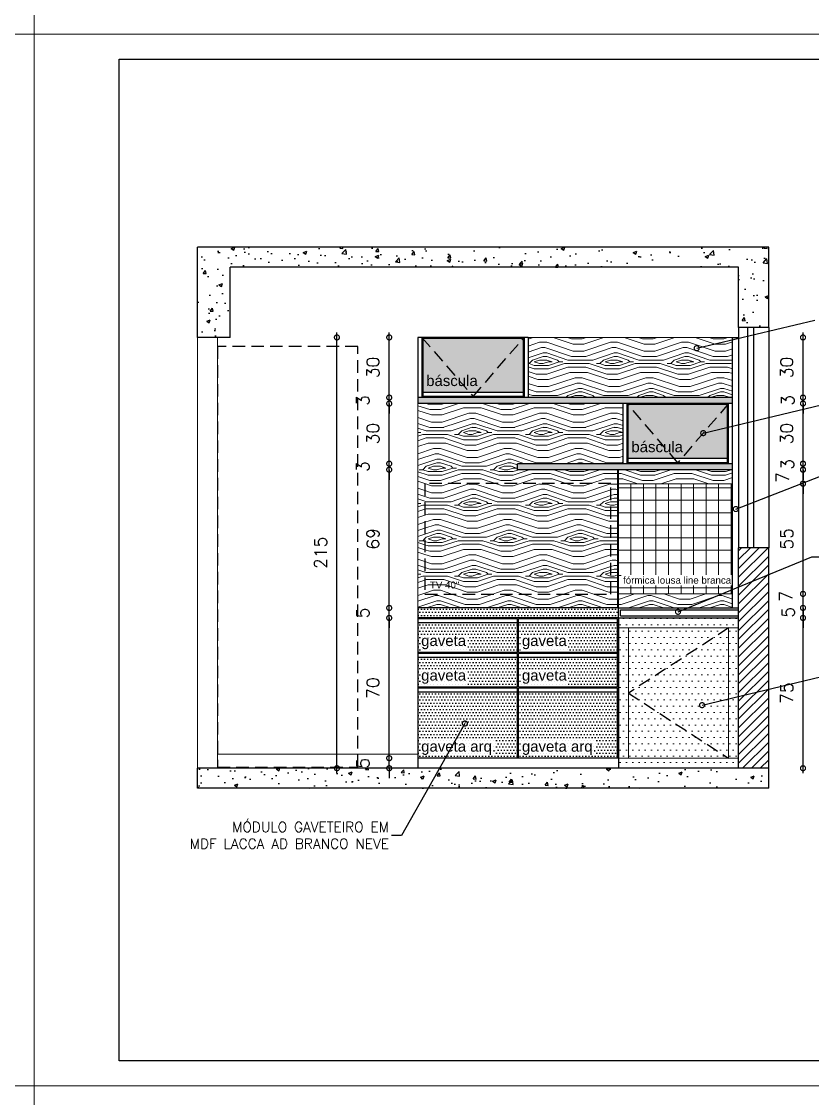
# Model space of a CAD drawing. Extents: x 126968 to 132038, y -1805 to 3860.
# Drawn here: x 130546 to 130941, y 289 to 826 of the extents above; entities that cross this region are included whole.
import ezdxf

# ---------------------------------------------------------------- set-up
doc = ezdxf.new("R2010")
doc.units = 0
doc.header["$MEASUREMENT"] = 0
doc.header["$PDMODE"] = 3
doc.linetypes.add('HIDDEN', pattern=[0.375, 0.25, -0.125])
doc.layers.get('0').update_dxf_attribs({"linetype": 'CONTINUOUS'})
doc.layers.get('Defpoints').update_dxf_attribs({"linetype": 'CONTINUOUS'})
for name, color, linetype, lineweight in [('COTA', 8, 'CONTINUOUS', 5), ('PENA 02', 2, 'CONTINUOUS', 9), ('PENA 03', 3, 'CONTINUOUS', 15), ('PENA 05', 5, 'CONTINUOUS', 25)]:
    doc.layers.add(name, color=color, linetype=linetype, lineweight=lineweight)
for name, color, linetype in [('PENA02', 2, 'CONTINUOUS'), ('PENA03', 3, 'CONTINUOUS'), ('PENA04', 4, 'CONTINUOUS'), ('PENA06', 6, 'CONTINUOUS')]:
    doc.layers.add(name, color=color, linetype=linetype)
doc.layers.add('PROJEÇÃO', color=1, linetype='HIDDEN', transparency=0.51)
doc.styles.add('Arial', font='arial.ttf', dxfattribs={"height": 0.3125})
doc.styles.get("Standard").update_dxf_attribs({"font": 'romans.shx'})
doc.dimstyles.new('cota 25-5', dxfattribs={"dimscale": 25, "dimtxt": 0.2, "dimasz": 0.2, "dimexe": 0.1, "dimexo": 0.1, "dimgap": 0.05, "dimtad": 1, "dimdec": 1, "dimlfac": 0.2, "dimrnd": 0.2, "dimzin": 12, "dimdsep": 46, "dimtxsty": 'Standard', "dimblk": 'DOTSMALL', "dimcen": 0.5, "dimdle": 0.1, "dimclrd": 1, "dimclre": 1, "dimclrt": 2, "dimadec": 0, "dimazin": 0, "dimtfac": 1, "dimtdec": 1, "dimtix": 1, "dimtmove": 2, "dimatfit": 3, "dimldrblk": 'DOTSMALL', "dimfxl": 1, "dimtvp": 0.5, "dimtolj": 1, "dimtzin": 0, "dimarcsym": 0})
doc.dimstyles.new('COTAS_1_25', dxfattribs={"dimscale": 25, "dimtxt": 0.25, "dimasz": 0.2, "dimexe": 0.1, "dimexo": 0.2, "dimgap": 0.2, "dimtad": 1, "dimdsep": 46, "dimtxsty": 'Standard', "dimblk1": 'DOTSMALL', "dimblk2": 'DOTSMALL', "dimsah": 1, "dimcen": 0.1, "dimdle": 0.1, "dimse1": 1, "dimse2": 1, "dimclrt": 2, "dimadec": 0, "dimazin": 0, "dimtfac": 1, "dimtmove": 2, "dimatfit": 3, "dimldrblk": 'DOTSMALL', "dimfxl": 1, "dimtolj": 1, "dimtzin": 0, "dimarcsym": 0})
pattern_1 = [(0, (89948.3493, -5675.0578), (0.78125, 1.5625), [0, -1.5625])]
pattern_2 = [(135, (89943.93, -5672.406), (-35.355339, 4e-15), [1.25, -23.75]), (225, (89930.672, -5671.522), (-4e-15, -35.355339), [2.5, -22.5]), (180, (89935.975, -5673.29), (-17.6776695, -17.6776695), [1.7675, -5.3025, 1.7675, -3.535, 12.375, -10.607839]), (180, (89945.698, -5672.406), (-17.6776695, -17.6776695), [1.76775, -3.5355, 1.76775, -28.284339]), (180, (89937.743, -5667.987), (-17.6776695, -17.6776695), [1.76775, -33.587589]), (180, (89936.859, -5665.335), (-17.6776695, -17.6776695), [1.76775, -33.587589]), (180, (89937.743, -5669.755), (-17.6776695, -17.6776695), [1.76775, -33.587589]), (180, (89937.743, -5671.522), (-17.6776695, -17.6776695), [3.5355, -31.819839]), (180, (89920.065, -5680.361), (-17.6776695, -17.6776695), [3.5355, -31.819839]), (180, (89938.627, -5674.174), (-17.6776695, -17.6776695), [7.071, -28.284339]), (180, (89938.627, -5675.942), (-17.6776695, -17.6776695), [7.071, -28.284339]), (180, (89921.833, -5669.755), (-17.6776695, -17.6776695), [7.071, -28.284339]), (180, (89937.743, -5678.593), (-17.6776695, -17.6776695), [5.3033, -30.052039]), (180, (89938.627, -5684.78), (-17.6776695, -17.6776695), [5.3033, -30.052039]), (180, (89938.627, -5681.245), (-17.6776695, -17.6776695), [5.3033, -30.052039]), (180, (89921.833, -5675.058), (-17.6776695, -17.6776695), [8.838835, -26.516504]), (180, (89922.717, -5677.71), (-17.6776695, -17.6776695), [8.838835, -26.516504]), (180, (89925.368, -5671.522), (-17.6776695, -17.6776695), [12.374369, -22.98097]), (161.56505, (89940.394, -5672.406), (-17.6776695, 17.6776695), [2.795085, -53.106615]), (161.56505, (89931.556, -5674.174), (-17.6776695, 17.6776695), [2.795085, -53.106615]), (161.56505, (89934.207, -5673.29), (-17.6776695, 17.6776695), [2.795085, -53.106615]), (161.56505, (89943.046, -5671.522), (-17.6776695, 17.6776695), [5.59017, -50.31153]), (161.56505, (89931.556, -5675.942), (-17.6776695, 17.6776695), [8.385255, -47.516445]), (161.56505, (89932.439, -5678.593), (-17.6776695, 17.6776695), [11.18034, -44.72136]), (161.56505, (89933.323, -5681.245), (-17.6776695, 17.6776695), [11.18034, -44.72136]), (161.56505, (89930.672, -5689.2), (-17.6776695, 17.6776695), [11.18034, -44.72136]), (161.56505, (89932.439, -5687.432), (-17.6776695, 17.6776695), [13.975425, -41.926274]), (161.56505, (89933.323, -5684.78), (-17.6776695, 17.6776695), [13.975425, -41.926274]), (198.43495, (89934.207, -5671.522), (-17.6776695, -17.6776695), [2.795085, -53.106615]), (198.43495, (89938.627, -5672.406), (-17.6776695, -17.6776695), [2.795085, -53.106615]), (198.43495, (89943.93, -5672.406), (-17.6776695, -17.6776695), [5.59017, -50.31153]), (198.43495, (89935.975, -5669.755), (-17.6776695, -17.6776695), [5.59017, -50.31153]), (198.43495, (89946.582, -5673.29), (-17.6776695, -17.6776695), [8.385255, -47.516445]), (198.43495, (89948.349, -5675.058), (-17.6776695, -17.6776695), [11.18034, -44.72136]), (198.43495, (89931.556, -5660.032), (-17.6776695, -17.6776695), [11.18034, -44.72136]), (198.43495, (89935.975, -5667.987), (-17.6776695, -17.6776695), [11.18034, -44.72136]), (198.43495, (89934.207, -5662.683), (-17.6776695, -17.6776695), [13.975425, -41.926274]), (198.43495, (89935.091, -5665.335), (-17.6776695, -17.6776695), [13.975425, -41.926274])]

# ---------------------------------------------------------------- blocks, each defined once
blk = doc.blocks.new('_DOTSMALL')
at = {"color": 0, "linetype": 'ByBlock', "const_width": 0.5}
blk.add_lwpolyline([(-0.0625, 0, 1), (0.0625, 0, 1)], format="xyb", close=True, dxfattribs=at)
blk = doc.blocks.new('*D96')
at = {"layer": 'COTA', "color": 0, "lineweight": -2, "transparency": 16777216}
for p, q in [((130729.94, 458.38), (130729.94, 463.38)), ((130729.94, 453.38), (130729.94, 458.38)), ((130729.94, 453.38), (130729.94, 448.38))]:
    blk.add_line(p, q, dxfattribs=at)
at = {"layer": 'Defpoints', "color": 0, "transparency": 16777216}
for p in [(130729.94, 458.38), (130744.27, 458.38), (130744.27, 453.38)]:
    blk.add_point(p, dxfattribs=at)
at = {"layer": 'COTA', "color": 0, "lineweight": -2, "transparency": 16777216, "xscale": 5, "yscale": 5, "zscale": 5}
for p, rotation in [((130729.94, 458.38), 270), ((130729.94, 453.38), 90)]:
    blk.add_blockref('_DOTSMALL', p, dxfattribs=dict(at, rotation=rotation))
at = {"layer": 'COTA', "color": 2, "transparency": 16777216, "insert": (130716.82, 455.88), "char_height": 6.25, "attachment_point": 5, "rotation": 90}
blk.add_mtext('\\A1;5', dxfattribs=at)
blk = doc.blocks.new('*D97')
at = {"layer": 'COTA', "color": 0, "lineweight": -2, "transparency": 16777216}
blk.add_line((130729.94, 455.88), (130729.94, 530.88), dxfattribs=at)
at = {"layer": 'Defpoints', "color": 0, "transparency": 16777216}
for p in [(130729.94, 528.38), (130744.27, 528.38), (130744.27, 458.38)]:
    blk.add_point(p, dxfattribs=at)
at = {"layer": 'COTA', "color": 0, "lineweight": -2, "transparency": 16777216, "xscale": 5, "yscale": 5, "zscale": 5}
for p, rotation in [((130729.94, 528.38), 90), ((130729.94, 458.38), 270)]:
    blk.add_blockref('_DOTSMALL', p, dxfattribs=dict(at, rotation=rotation))
at = {"layer": 'COTA', "color": 2, "transparency": 16777216, "insert": (130721.82, 493.38), "char_height": 6.25, "attachment_point": 5, "rotation": 90}
blk.add_mtext('\\A1;70', dxfattribs=at)
blk = doc.blocks.new('*D98')
at = {"layer": 'COTA', "color": 0, "lineweight": -2, "transparency": 16777216}
for p, q in [((130729.94, 533.38), (130729.94, 538.38)), ((130729.94, 528.38), (130729.94, 533.38)), ((130729.94, 528.38), (130729.94, 523.38))]:
    blk.add_line(p, q, dxfattribs=at)
at = {"layer": 'Defpoints', "color": 0, "transparency": 16777216}
for p in [(130729.94, 533.38), (130744.27, 533.38), (130744.27, 528.38)]:
    blk.add_point(p, dxfattribs=at)
at = {"layer": 'COTA', "color": 0, "lineweight": -2, "transparency": 16777216, "xscale": 5, "yscale": 5, "zscale": 5}
for p, rotation in [((130729.94, 533.38), 270), ((130729.94, 528.38), 90)]:
    blk.add_blockref('_DOTSMALL', p, dxfattribs=dict(at, rotation=rotation))
at = {"layer": 'COTA', "color": 2, "transparency": 16777216, "insert": (130716.82, 530.88), "char_height": 6.25, "attachment_point": 5, "rotation": 90}
blk.add_mtext('\\A1;5', dxfattribs=at)
blk = doc.blocks.new('*D99')
at = {"layer": 'COTA', "color": 0, "lineweight": -2, "transparency": 16777216}
for p, q in [((130729.94, 638.38), (130729.94, 643.38)), ((130729.94, 635.38), (130729.94, 638.38)), ((130729.94, 635.38), (130729.94, 630.38))]:
    blk.add_line(p, q, dxfattribs=at)
at = {"layer": 'Defpoints', "color": 0, "transparency": 16777216}
for p in [(130729.94, 638.38), (130744.27, 638.38), (130744.27, 635.38)]:
    blk.add_point(p, dxfattribs=at)
at = {"layer": 'COTA', "color": 0, "lineweight": -2, "transparency": 16777216, "xscale": 5, "yscale": 5, "zscale": 5}
for p, rotation in [((130729.94, 638.38), 270), ((130729.94, 635.38), 90)]:
    blk.add_blockref('_DOTSMALL', p, dxfattribs=dict(at, rotation=rotation))
at = {"layer": 'COTA', "color": 2, "transparency": 16777216, "insert": (130716.82, 636.88), "char_height": 6.25, "attachment_point": 5, "rotation": 90}
blk.add_mtext('\\A1;3', dxfattribs=at)
blk = doc.blocks.new('*D100')
at = {"layer": 'COTA', "color": 0, "lineweight": -2, "transparency": 16777216}
blk.add_line((130729.94, 635.88), (130729.94, 670.88), dxfattribs=at)
at = {"layer": 'Defpoints', "color": 0, "transparency": 16777216}
for p in [(130729.94, 668.38), (130744.27, 668.38), (130744.27, 638.38)]:
    blk.add_point(p, dxfattribs=at)
at = {"layer": 'COTA', "color": 0, "lineweight": -2, "transparency": 16777216, "xscale": 5, "yscale": 5, "zscale": 5}
for p, rotation in [((130729.94, 668.38), 90), ((130729.94, 638.38), 270)]:
    blk.add_blockref('_DOTSMALL', p, dxfattribs=dict(at, rotation=rotation))
at = {"layer": 'COTA', "color": 2, "transparency": 16777216, "insert": (130721.82, 653.38), "char_height": 6.25, "attachment_point": 5, "rotation": 90}
blk.add_mtext('\\A1;30', dxfattribs=at)
blk = doc.blocks.new('*D101')
at = {"layer": 'COTA', "color": 0, "lineweight": -2, "transparency": 16777216}
blk.add_line((130703.84, 450.88), (130703.84, 670.88), dxfattribs=at)
at = {"layer": 'Defpoints', "color": 0, "transparency": 16777216}
for p in [(130703.84, 668.38), (130744.27, 668.38), (130744.27, 453.38)]:
    blk.add_point(p, dxfattribs=at)
at = {"layer": 'COTA', "color": 0, "lineweight": -2, "transparency": 16777216, "xscale": 5, "yscale": 5, "zscale": 5}
for p, rotation in [((130703.84, 668.38), 90), ((130703.84, 453.38), 270)]:
    blk.add_blockref('_DOTSMALL', p, dxfattribs=dict(at, rotation=rotation))
at = {"layer": 'COTA', "color": 2, "transparency": 16777216, "insert": (130695.71, 560.88), "char_height": 6.25, "attachment_point": 5, "rotation": 90}
blk.add_mtext('\\A1;215', dxfattribs=at)
blk = doc.blocks.new('*D102')
at = {"layer": 'COTA', "color": 0, "lineweight": -2, "transparency": 16777216}
blk.add_line((130936.4, 450.88), (130936.4, 530.88), dxfattribs=at)
at = {"layer": 'Defpoints', "color": 0, "transparency": 16777216}
for p in [(130904.27, 528.38), (130936.4, 528.38), (130904.27, 453.38)]:
    blk.add_point(p, dxfattribs=at)
at = {"layer": 'COTA', "color": 0, "lineweight": -2, "transparency": 16777216, "xscale": 5, "yscale": 5, "zscale": 5}
for p, rotation in [((130936.4, 528.38), 90), ((130936.4, 453.38), 270)]:
    blk.add_blockref('_DOTSMALL', p, dxfattribs=dict(at, rotation=rotation))
at = {"layer": 'COTA', "color": 2, "transparency": 16777216, "insert": (130928.27, 490.88), "char_height": 6.25, "attachment_point": 5, "rotation": 90}
blk.add_mtext('\\A1;75', dxfattribs=at)
blk = doc.blocks.new('*D103')
at = {"layer": 'COTA', "color": 0, "lineweight": -2, "transparency": 16777216}
for p, q in [((130936.4, 533.38), (130936.4, 538.38)), ((130936.4, 528.38), (130936.4, 533.38)), ((130936.4, 528.38), (130936.4, 523.38))]:
    blk.add_line(p, q, dxfattribs=at)
at = {"layer": 'Defpoints', "color": 0, "transparency": 16777216}
for p in [(130904.27, 533.38), (130936.4, 533.38), (130904.27, 528.38)]:
    blk.add_point(p, dxfattribs=at)
at = {"layer": 'COTA', "color": 0, "lineweight": -2, "transparency": 16777216, "xscale": 5, "yscale": 5, "zscale": 5}
for p, rotation in [((130936.4, 533.38), 270), ((130936.4, 528.38), 90)]:
    blk.add_blockref('_DOTSMALL', p, dxfattribs=dict(at, rotation=rotation))
at = {"layer": 'COTA', "color": 2, "transparency": 16777216, "insert": (130929.01, 531.21), "char_height": 6.25, "attachment_point": 5, "rotation": 90}
blk.add_mtext('\\A1;5', dxfattribs=at)
blk = doc.blocks.new('*D104')
at = {"layer": 'COTA', "color": 0, "lineweight": -2, "transparency": 16777216}
for p, q in [((130936.4, 605.38), (130936.4, 610.38)), ((130936.4, 602.38), (130936.4, 605.38)), ((130936.4, 602.38), (130936.4, 597.38))]:
    blk.add_line(p, q, dxfattribs=at)
at = {"layer": 'Defpoints', "color": 0, "transparency": 16777216}
for p in [(130901.27, 605.38), (130901.27, 602.38), (130936.4, 605.38)]:
    blk.add_point(p, dxfattribs=at)
at = {"layer": 'COTA', "color": 0, "lineweight": -2, "transparency": 16777216, "xscale": 5, "yscale": 5, "zscale": 5}
for p, rotation in [((130936.4, 605.38), 270), ((130936.4, 602.38), 90)]:
    blk.add_blockref('_DOTSMALL', p, dxfattribs=dict(at, rotation=rotation))
at = {"layer": 'COTA', "color": 2, "transparency": 16777216, "insert": (130928.62, 605.03), "char_height": 6.25, "attachment_point": 5, "rotation": 90}
blk.add_mtext('\\A1;3', dxfattribs=at)
blk = doc.blocks.new('*D105')
at = {"layer": 'COTA', "color": 0, "lineweight": -2, "transparency": 16777216}
blk.add_line((130936.4, 602.88), (130936.4, 637.88), dxfattribs=at)
at = {"layer": 'Defpoints', "color": 0, "transparency": 16777216}
for p in [(130901.27, 635.38), (130936.4, 635.38), (130901.27, 605.38)]:
    blk.add_point(p, dxfattribs=at)
at = {"layer": 'COTA', "color": 0, "lineweight": -2, "transparency": 16777216, "xscale": 5, "yscale": 5, "zscale": 5}
for p, rotation in [((130936.4, 635.38), 90), ((130936.4, 605.38), 270)]:
    blk.add_blockref('_DOTSMALL', p, dxfattribs=dict(at, rotation=rotation))
at = {"layer": 'COTA', "color": 2, "transparency": 16777216, "insert": (130928.27, 620.38), "char_height": 6.25, "attachment_point": 5, "rotation": 90}
blk.add_mtext('\\A1;30', dxfattribs=at)
blk = doc.blocks.new('*D106')
at = {"layer": 'COTA', "color": 0, "lineweight": -2, "transparency": 16777216}
for p, q in [((130936.4, 638.38), (130936.4, 643.38)), ((130936.4, 635.38), (130936.4, 638.38)), ((130936.4, 635.38), (130936.4, 630.38))]:
    blk.add_line(p, q, dxfattribs=at)
at = {"layer": 'Defpoints', "color": 0, "transparency": 16777216}
for p in [(130901.27, 638.38), (130901.27, 635.38), (130936.4, 638.38)]:
    blk.add_point(p, dxfattribs=at)
at = {"layer": 'COTA', "color": 0, "lineweight": -2, "transparency": 16777216, "xscale": 5, "yscale": 5, "zscale": 5}
for p, rotation in [((130936.4, 638.38), 270), ((130936.4, 635.38), 90)]:
    blk.add_blockref('_DOTSMALL', p, dxfattribs=dict(at, rotation=rotation))
at = {"layer": 'COTA', "color": 2, "transparency": 16777216, "insert": (130928.82, 636.97), "char_height": 6.25, "attachment_point": 5, "rotation": 90}
blk.add_mtext('\\A1;3', dxfattribs=at)
blk = doc.blocks.new('*D107')
at = {"layer": 'COTA', "color": 0, "lineweight": -2, "transparency": 16777216}
blk.add_line((130936.4, 635.88), (130936.4, 670.88), dxfattribs=at)
at = {"layer": 'Defpoints', "color": 0, "transparency": 16777216}
for p in [(130901.27, 668.38), (130936.4, 668.38), (130901.27, 638.38)]:
    blk.add_point(p, dxfattribs=at)
at = {"layer": 'COTA', "color": 0, "lineweight": -2, "transparency": 16777216, "xscale": 5, "yscale": 5, "zscale": 5}
for p, rotation in [((130936.4, 668.38), 90), ((130936.4, 638.38), 270)]:
    blk.add_blockref('_DOTSMALL', p, dxfattribs=dict(at, rotation=rotation))
at = {"layer": 'COTA', "color": 2, "transparency": 16777216, "insert": (130928.27, 653.38), "char_height": 6.25, "attachment_point": 5, "rotation": 90}
blk.add_mtext('\\A1;30', dxfattribs=at)
blk = doc.blocks.new('*D167')
at = {"layer": 'COTA', "color": 0, "lineweight": -2, "transparency": 16777216}
blk.add_line((130936.4, 537.88), (130936.4, 597.88), dxfattribs=at)
at = {"layer": 'Defpoints', "color": 0, "transparency": 16777216}
for p in [(130901.27, 595.38), (130936.4, 595.38), (130901.27, 540.38)]:
    blk.add_point(p, dxfattribs=at)
at = {"layer": 'COTA', "color": 0, "lineweight": -2, "transparency": 16777216, "xscale": 5, "yscale": 5, "zscale": 5}
for p, rotation in [((130936.4, 595.38), 90), ((130936.4, 540.38), 270)]:
    blk.add_blockref('_DOTSMALL', p, dxfattribs=dict(at, rotation=rotation))
at = {"layer": 'COTA', "color": 2, "transparency": 16777216, "insert": (130928.27, 567.88), "char_height": 6.25, "attachment_point": 5, "rotation": 90}
blk.add_mtext('\\A1;55', dxfattribs=at)
blk = doc.blocks.new('*D168')
at = {"layer": 'COTA', "color": 0, "lineweight": -2, "transparency": 16777216}
for p, q in [((130936.4, 602.38), (130936.4, 607.38)), ((130936.4, 595.38), (130936.4, 602.38)), ((130936.4, 595.38), (130936.4, 590.38))]:
    blk.add_line(p, q, dxfattribs=at)
at = {"layer": 'Defpoints', "color": 0, "transparency": 16777216}
for p in [(130901.27, 602.38), (130936.4, 602.38), (130901.27, 595.38)]:
    blk.add_point(p, dxfattribs=at)
at = {"layer": 'COTA', "color": 0, "lineweight": -2, "transparency": 16777216, "xscale": 5, "yscale": 5, "zscale": 5}
for p, rotation in [((130936.4, 602.38), 270), ((130936.4, 595.38), 90)]:
    blk.add_blockref('_DOTSMALL', p, dxfattribs=dict(at, rotation=rotation))
at = {"layer": 'COTA', "color": 2, "transparency": 16777216, "insert": (130926.19, 598.49), "char_height": 6.25, "attachment_point": 5, "rotation": 90}
blk.add_mtext('\\A1;7', dxfattribs=at)
blk = doc.blocks.new('*D169')
at = {"layer": 'COTA', "color": 0, "lineweight": -2, "transparency": 16777216}
for p, q in [((130936.4, 540.38), (130936.4, 545.38)), ((130936.4, 533.38), (130936.4, 540.38)), ((130936.4, 533.38), (130936.4, 528.38))]:
    blk.add_line(p, q, dxfattribs=at)
at = {"layer": 'Defpoints', "color": 0, "transparency": 16777216}
for p in [(130901.27, 540.38), (130936.4, 540.38), (130901.27, 533.38)]:
    blk.add_point(p, dxfattribs=at)
at = {"layer": 'COTA', "color": 0, "lineweight": -2, "transparency": 16777216, "xscale": 5, "yscale": 5, "zscale": 5}
for p, rotation in [((130936.4, 540.38), 270), ((130936.4, 533.38), 90)]:
    blk.add_blockref('_DOTSMALL', p, dxfattribs=dict(at, rotation=rotation))
at = {"layer": 'COTA', "color": 2, "transparency": 16777216, "insert": (130927.8, 539.18), "char_height": 6.25, "attachment_point": 5, "rotation": 90}
blk.add_mtext('\\A1;7', dxfattribs=at)
blk = doc.blocks.new('*D170')
at = {"layer": 'COTA', "color": 0, "lineweight": -2, "transparency": 16777216}
blk.add_line((130729.94, 530.88), (130729.94, 604.88), dxfattribs=at)
at = {"layer": 'Defpoints', "color": 0, "transparency": 16777216}
for p in [(130729.94, 602.38), (130794.02, 602.38), (130744.27, 533.38)]:
    blk.add_point(p, dxfattribs=at)
at = {"layer": 'COTA', "color": 0, "lineweight": -2, "transparency": 16777216, "xscale": 5, "yscale": 5, "zscale": 5}
for p, rotation in [((130729.94, 602.38), 90), ((130729.94, 533.38), 270)]:
    blk.add_blockref('_DOTSMALL', p, dxfattribs=dict(at, rotation=rotation))
at = {"layer": 'COTA', "color": 2, "transparency": 16777216, "insert": (130721.82, 567.88), "char_height": 6.25, "attachment_point": 5, "rotation": 90}
blk.add_mtext('\\A1;69', dxfattribs=at)
blk = doc.blocks.new('*D171')
at = {"layer": 'COTA', "color": 0, "lineweight": -2, "transparency": 16777216}
for p, q in [((130729.94, 605.38), (130729.94, 610.38)), ((130729.94, 602.38), (130729.94, 605.38)), ((130729.94, 602.38), (130729.94, 597.38))]:
    blk.add_line(p, q, dxfattribs=at)
at = {"layer": 'Defpoints', "color": 0, "transparency": 16777216}
for p in [(130729.94, 605.38), (130794.02, 605.38), (130794.02, 602.38)]:
    blk.add_point(p, dxfattribs=at)
at = {"layer": 'COTA', "color": 0, "lineweight": -2, "transparency": 16777216, "xscale": 5, "yscale": 5, "zscale": 5}
for p, rotation in [((130729.94, 605.38), 270), ((130729.94, 602.38), 90)]:
    blk.add_blockref('_DOTSMALL', p, dxfattribs=dict(at, rotation=rotation))
at = {"layer": 'COTA', "color": 2, "transparency": 16777216, "insert": (130716.82, 603.88), "char_height": 6.25, "attachment_point": 5, "rotation": 90}
blk.add_mtext('\\A1;3', dxfattribs=at)
blk = doc.blocks.new('*D172')
at = {"layer": 'COTA', "color": 0, "lineweight": -2, "transparency": 16777216}
blk.add_line((130729.94, 602.88), (130729.94, 637.88), dxfattribs=at)
at = {"layer": 'Defpoints', "color": 0, "transparency": 16777216}
for p in [(130729.94, 635.38), (130744.27, 635.38), (130794.02, 605.38)]:
    blk.add_point(p, dxfattribs=at)
at = {"layer": 'COTA', "color": 0, "lineweight": -2, "transparency": 16777216, "xscale": 5, "yscale": 5, "zscale": 5}
for p, rotation in [((130729.94, 635.38), 90), ((130729.94, 605.38), 270)]:
    blk.add_blockref('_DOTSMALL', p, dxfattribs=dict(at, rotation=rotation))
at = {"layer": 'COTA', "color": 2, "transparency": 16777216, "insert": (130721.82, 620.38), "char_height": 6.25, "attachment_point": 5, "rotation": 90}
blk.add_mtext('\\A1;30', dxfattribs=at)

msp = doc.modelspace()

# ---------------------------------------------------------------- hatches: boundary and pattern name
at = {"layer": 'PENA 02', "linetype": 'Continuous'}
h = msp.add_hatch(dxfattribs=at)
h.set_pattern_fill('LEGNO2', color=256, scale=25, angle=135, pattern_type=2)
h.set_pattern_definition(pattern_2)
h.paths.add_polyline_path([(130846.65, 635.377), (130744.275, 635.377), (130744.275, 533.377), (130844.275, 533.377), (130844.275, 602.377), (130794.025, 602.377), (130794.025, 605.377), (130846.65, 605.377)])
h.paths.add_polyline_path([(130840.595, 595.507), (130840.595, 540.277), (130747.775, 540.277), (130747.775, 595.507)], flags=16)
h.paths.add_polyline_path([(130901.275, 668.377), (130799.275, 668.377), (130799.275, 638.377), (130901.275, 638.377)])
h.paths.add_polyline_path([(130840.595, 595.507), (130747.775, 595.507), (130747.775, 540.277), (130840.595, 540.277)], flags=0)
h.paths.add_polyline_path([(130901.275, 602.377), (130844.275, 602.377), (130844.275, 595.377), (130901.275, 595.377)])
h.paths.add_polyline_path([(130901.275, 540.377), (130844.275, 540.377), (130844.275, 533.377), (130901.275, 533.377)])
h.paths.add_polyline_path([(130749.367, 542.16), (130765.716, 542.16), (130765.716, 547.42), (130749.367, 547.42)], flags=8)
h = msp.add_hatch(dxfattribs=at)
h.set_pattern_fill('LEGNO2', color=256, scale=25, angle=135, pattern_type=2)
h.set_pattern_definition(pattern_2)
h.paths.add_polyline_path([(130840.595, 595.507), (130747.775, 595.507), (130747.775, 540.277), (130840.595, 540.277)])
h.paths.add_polyline_path([(130749.367, 542.16), (130765.716, 542.16), (130765.716, 547.42), (130749.367, 547.42)], flags=24)
h = msp.add_hatch(dxfattribs=at)
h.set_pattern_fill('NET', color=256, scale=50)
h.set_pattern_definition([(0, (130844.275, 543.377), (0, 6.25), []), (90, (130844.275, 543.377), (-6.25, 4e-16), [])])
h.paths.add_polyline_path([(130901.275, 595.377), (130844.275, 595.377), (130844.275, 540.377), (130901.275, 540.377)])
h.paths.add_polyline_path([(130845.724, 544.546), (130901.38, 544.546), (130901.38, 549.877), (130845.724, 549.877)])
h = msp.add_hatch(dxfattribs=at)
h.set_pattern_fill('DOTS', color=256, scale=50)
h.set_pattern_definition([(0, (89948.3493, -5675.0578), (1.5625, 3.125), [0, -3.125])])
h.paths.add_polyline_path([(130899.275, 523.377), (130849.275, 490.877), (130899.275, 458.377)])
h.paths.add_polyline_path([(130904.275, 528.377), (130844.275, 528.377), (130844.275, 523.377), (130904.275, 523.377)])
h.paths.add_polyline_path([(130899.275, 523.377), (130849.275, 523.377), (130849.275, 490.877)])
h.paths.add_polyline_path([(130849.275, 523.377), (130844.275, 523.377), (130844.275, 458.377), (130849.275, 458.377)])
h.paths.add_polyline_path([(130849.275, 490.877), (130849.275, 458.377), (130899.275, 458.377)])
h.paths.add_polyline_path([(130904.275, 523.377), (130899.275, 523.377), (130899.275, 458.377), (130904.275, 458.377)])
h.paths.add_polyline_path([(130904.275, 458.377), (130844.275, 458.377), (130844.275, 453.377), (130904.275, 453.377)])
at = {"layer": 'PENA03', "linetype": 'Continuous'}
h = msp.add_hatch(dxfattribs=at)
h.set_pattern_fill('DOTS', color=256, scale=25)
h.set_pattern_definition(pattern_1)
h.paths.add_polyline_path([(130746.775, 667.799), (130746.775, 640.877), (130770.046, 640.877)], flags=17)
h.paths.add_polyline_path([(130796.775, 667.799), (130796.775, 667.877), (130746.775, 667.877), (130746.775, 667.799), (130770.046, 640.877), (130773.504, 640.877)])
h.paths.add_polyline_path([(130796.775, 667.799), (130773.504, 640.877), (130796.775, 640.877)], flags=17)
h.paths.add_polyline_path([(130849.15, 634.794), (130849.15, 607.877), (130872.246, 607.877)], flags=17)
h.paths.add_polyline_path([(130898.775, 634.794), (130898.775, 634.877), (130849.15, 634.877), (130849.15, 634.794), (130872.246, 607.877), (130875.678, 607.877)])
h.paths.add_polyline_path([(130898.775, 634.794), (130875.678, 607.877), (130898.775, 607.877)], flags=17)
h.paths.add_polyline_path([(130901.275, 605.377), (130794.025, 605.377), (130794.025, 602.377), (130901.275, 602.377)])
h.paths.add_polyline_path([(130901.275, 638.377), (130744.275, 638.377), (130744.275, 635.377), (130901.275, 635.377)])
h = msp.add_hatch(dxfattribs=at)
h.set_pattern_fill('DOTS', color=256, scale=25)
h.set_pattern_definition(pattern_1)
h.paths.add_polyline_path([(130844.275, 533.377), (130744.275, 533.377), (130744.275, 528.377), (130844.275, 528.377)])
h.paths.add_polyline_path([(130794.025, 525.877), (130744.275, 525.877), (130744.275, 511.127), (130794.025, 511.127)])
h.paths.add_polyline_path([(130843.775, 525.877), (130794.525, 525.877), (130794.525, 511.127), (130843.775, 511.127)])
h.paths.add_polyline_path([(130843.775, 508.627), (130794.525, 508.627), (130794.525, 493.877), (130843.775, 493.877)])
h.paths.add_polyline_path([(130794.025, 508.627), (130744.275, 508.627), (130744.275, 493.877), (130794.025, 493.877)])
h.paths.add_polyline_path([(130794.025, 491.377), (130744.275, 491.377), (130744.275, 458.377), (130794.025, 458.377)])
h.paths.add_polyline_path([(130843.775, 491.377), (130794.525, 491.377), (130794.525, 458.377), (130843.775, 458.377)])
h.paths.add_polyline_path([(130744.189, 511.14), (130769.96, 511.14), (130769.96, 521.31), (130744.189, 521.31)], flags=9)
h.paths.add_polyline_path([(130794.439, 511.14), (130820.21, 511.14), (130820.21, 521.31), (130794.439, 521.31)], flags=9)
h.paths.add_polyline_path([(130794.439, 493.89), (130820.21, 493.89), (130820.21, 504.06), (130794.439, 504.06)], flags=9)
h.paths.add_polyline_path([(130744.189, 493.89), (130769.96, 493.89), (130769.96, 504.06), (130744.189, 504.06)], flags=9)
h.paths.add_polyline_path([(130744.189, 458.39), (130784.833, 458.39), (130784.833, 468.56), (130744.189, 468.56)], flags=9)
h.paths.add_polyline_path([(130794.439, 458.39), (130835.083, 458.39), (130835.083, 468.56), (130794.439, 468.56)], flags=9)
at = {"layer": 'PENA06'}
h = msp.add_hatch(dxfattribs=at)
h.set_pattern_fill('AR-CONC', color=256, scale=2.5)
h.set_pattern_definition([(50, (89948.35, -5675.058), (17.9315046, -1.5688034), [1.875, -20.625]), (355, (89948.35, -5675.058), (-3.468783, 18.804803), [1.5, -16.5]), (100.451444, (89949.844, -5675.189), (14.462721, 17.236), [1.593505, -17.528553]), (46.1842, (89948.35, -5670.058), (26.681033, -4.137982), [2.8125, -30.9375]), (96.635635, (89950.573, -5670.403), (23.366549, 24.352965), [2.390259, -26.292844]), (351.184164, (89948.35, -5670.058), (23.366549, 24.352965), [2.25, -24.75]), (21, (89950.85, -5671.308), (14.9226763, -10.0654723), [1.875, -20.625]), (326, (89950.85, -5671.308), (6.082883, 18.128751), [1.5, -16.5]), (71.451445, (89952.093, -5672.147), (21.0055594, 8.063279), [1.593505, -17.528553]), (37.5, (89948.3493, -5675.058), (0.3039964, 8.3223463), [0, -16.3, 0, -16.75, 0, -16.5625]), (7.5, (89948.349, -5675.058), (6.5767384, 9.8602928), [0, -9.55, 0, -15.925, 0, -6.3125]), (327.5, (89942.774, -5675.058), (13.3455609, -0.5638718), [0, -6.25, 0, -19.5, 0, -25.875]), (317.5, (89940.274, -5675.058), (14.5796542, 2.5026246), [0, -8.125, 0, -12.95, 0, -18.375])])
h.paths.add_polyline_path([(130919.275, 713.377), (130634.275, 713.377), (130634.275, 668.377), (130650.575, 668.377), (130650.575, 703.377), (130904.275, 703.377), (130904.275, 673.377), (130919.275, 673.377)])
h.paths.add_polyline_path([(130919.275, 453.377), (130634.275, 453.377), (130634.275, 443.377), (130919.275, 443.377)])
h = msp.add_hatch(dxfattribs=at)
h.set_pattern_fill('ANSI31', color=256, scale=25)
h.set_pattern_definition([(45, (89948.3493, -5675.0578), (-2.2097087, 2.2097087), [])])
h.paths.add_polyline_path([(130919.275, 563.377), (130904.275, 563.377), (130904.275, 453.377), (130919.275, 453.377)])

# ---------------------------------------------------------------- linework, layer by layer
at = {"layer": 'PENA 02', "linetype": 'Continuous'}
for p, q in [((130634.275, 668.377), (130634.275, 453.377)), ((130644.275, 453.877), (130644.275, 668.377)), ((130799.275, 668.377), (130901.275, 668.377)), ((130744.275, 533.377), (130744.275, 635.377)), ((130843.775, 602.377), (130843.775, 533.377)), ((130844.275, 602.377), (130844.275, 533.377)), ((130901.275, 595.377), (130844.275, 595.377)), ((130901.275, 540.377), (130844.275, 540.377)), ((130904.275, 523.377), (130844.275, 523.377)), ((130849.275, 523.377), (130849.275, 458.377)), ((130899.275, 458.377), (130899.275, 523.377)), ((130744.275, 460.377), (130644.275, 460.377)), ((130904.275, 458.377), (130844.275, 458.377))]:
    msp.add_line(p, q, dxfattribs=at)
at = {"layer": 'PENA 03'}
for points in [[(130552.743, 819.797), (131295.243, 819.797), (131295.243, 1344.797), (130552.743, 1344.797)], [(129810.243, 294.797), (130552.743, 294.797), (130552.743, 819.797), (129810.243, 819.797)], [(130552.743, 294.797), (131295.243, 294.797), (131295.243, 819.797), (130552.743, 819.797)], [(129810.243, -230.203), (130552.743, -230.203), (130552.743, 294.797), (129810.243, 294.797)]]:
    msp.add_lwpolyline(points, close=True, dxfattribs=at)
at = {"layer": 'PENA 05'}
for p, q in [((130595.243, 807.297), (131255.037, 807.297)), ((130908.775, 673.377), (130908.775, 563.377)), ((130911.775, 673.377), (130911.775, 563.377))]:
    msp.add_line(p, q, dxfattribs=at)
msp.add_lwpolyline([(130595.243, 807.297), (131282.743, 807.297), (131282.743, 307.297), (130595.243, 307.297)], close=True, dxfattribs=at)
at = {"layer": 'PENA03', "linetype": 'Continuous'}
for p, q in [((130744.275, 668.377), (130744.275, 635.377)), ((130799.275, 668.377), (130744.275, 668.377)), ((130746.275, 668.377), (130746.275, 638.377)), ((130746.775, 667.877), (130746.775, 638.877)), ((130796.775, 667.877), (130746.775, 667.877)), ((130796.775, 667.877), (130796.775, 638.877)), ((130797.275, 668.377), (130797.275, 638.377)), ((130799.275, 668.377), (130799.275, 638.377)), ((130796.775, 640.877), (130746.775, 640.877)), ((130901.275, 638.377), (130744.275, 638.377)), ((130901.275, 635.377), (130744.275, 635.377)), ((130796.775, 638.877), (130746.775, 638.877)), ((130846.65, 605.377), (130846.65, 635.377)), ((130848.65, 605.377), (130848.65, 635.377)), ((130898.775, 634.877), (130849.15, 634.877)), ((130849.15, 605.877), (130849.15, 634.877)), ((130898.775, 605.877), (130898.775, 634.877)), ((130899.275, 605.377), (130899.275, 635.377)), ((130898.775, 607.877), (130849.15, 607.877)), ((130901.275, 605.377), (130794.025, 605.377)), ((130794.025, 602.377), (130794.025, 605.377)), ((130901.275, 602.377), (130794.025, 602.377)), ((130898.775, 605.877), (130849.15, 605.877)), ((130744.275, 533.377), (130744.275, 453.377)), ((130844.275, 533.377), (130744.275, 533.377)), ((130844.275, 528.377), (130744.275, 528.377)), ((130794.025, 527.877), (130744.275, 527.877)), ((130794.025, 511.127), (130794.025, 527.877)), ((130843.775, 527.877), (130794.525, 527.877)), ((130794.525, 511.127), (130794.525, 527.877)), ((130843.775, 493.877), (130843.775, 527.877)), ((130844.275, 528.377), (130844.275, 453.377)), ((130794.025, 525.877), (130744.275, 525.877)), ((130843.775, 525.877), (130794.525, 525.877)), ((130794.025, 511.127), (130744.275, 511.127)), ((130794.025, 510.627), (130744.275, 510.627)), ((130794.025, 493.877), (130794.025, 510.627)), ((130843.775, 511.127), (130794.525, 511.127)), ((130794.525, 493.877), (130794.525, 510.627)), ((130843.775, 510.627), (130794.525, 510.627)), ((130794.025, 508.627), (130744.275, 508.627)), ((130843.775, 508.627), (130794.525, 508.627)), ((130794.025, 493.877), (130744.275, 493.877)), ((130794.025, 493.377), (130744.275, 493.377)), ((130794.025, 491.377), (130744.275, 491.377)), ((130794.025, 458.377), (130794.025, 493.377)), ((130843.775, 493.877), (130794.525, 493.877)), ((130794.525, 458.377), (130794.525, 493.377)), ((130843.775, 493.377), (130794.525, 493.377)), ((130843.775, 491.377), (130794.525, 491.377)), ((130843.775, 458.377), (130843.775, 493.377)), ((130844.275, 458.377), (130744.275, 458.377))]:
    msp.add_line(p, q, dxfattribs=at)
at = {"layer": 'PENA04'}
for p, q in [((130904.275, 673.377), (130904.275, 563.377)), ((130919.275, 673.377), (130919.275, 563.377)), ((130901.275, 533.377), (130901.275, 668.377)), ((130901.275, 668.377), (130904.275, 668.377)), ((130844.275, 528.377), (130844.275, 533.377)), ((130844.275, 533.377), (130904.275, 533.377)), ((130845.275, 529.377), (130845.275, 532.377)), ((130845.275, 532.377), (130904.275, 532.377)), ((130844.275, 528.377), (130904.275, 528.377)), ((130845.275, 529.377), (130904.275, 529.377))]:
    msp.add_line(p, q, dxfattribs=at)
at = {"layer": 'PENA06', "linetype": 'Continuous'}
for p, q in [((130919.275, 713.377), (130634.275, 713.377)), ((130904.275, 703.377), (130650.575, 703.377)), ((130919.275, 673.377), (130904.275, 673.377)), ((130650.575, 668.377), (130634.275, 668.377)), ((130919.275, 563.377), (130904.275, 563.377)), ((130919.275, 453.377), (130634.275, 453.377)), ((130919.275, 443.377), (130634.275, 443.377))]:
    msp.add_line(p, q, dxfattribs=at)
at = {"layer": 'PENA06'}
for p, q in [((130634.275, 668.377), (130634.275, 713.377)), ((130919.275, 673.377), (130919.275, 713.377)), ((130650.575, 668.377), (130650.575, 703.377)), ((130904.275, 673.377), (130904.275, 703.377)), ((130904.275, 453.377), (130904.275, 563.377)), ((130919.275, 443.377), (130919.275, 563.377)), ((130634.275, 443.377), (130634.275, 453.377))]:
    msp.add_line(p, q, dxfattribs=at)
at = {"layer": 'PROJEÇÃO', "ltscale": 25}
for p, q in [((130746.275, 668.377), (130771.775, 638.877)), ((130771.775, 638.877), (130797.275, 668.377)), ((130873.962, 605.877), (130848.65, 635.377)), ((130899.275, 635.377), (130873.962, 605.877)), ((130899.275, 523.377), (130849.275, 490.877)), ((130849.275, 490.877), (130899.275, 458.377))]:
    msp.add_line(p, q, dxfattribs=at)
for points in [[(130644.275, 453.877), (130714.275, 453.877), (130714.275, 663.877), (130644.275, 663.877)], [(130747.775, 540.277), (130840.595, 540.277), (130840.595, 595.507), (130747.775, 595.507)]]:
    msp.add_lwpolyline(points, close=True, dxfattribs=at)

# ---------------------------------------------------------------- texts
at = {"color": 2, "ltscale": 2, "insert": (130729.801, 419.864), "char_height": 5, "attachment_point": 6}
msp.add_mtext('MÓDULO GAVETEIRO EM\\PMDF LACCA AD BRANCO NEVE', dxfattribs=at)
at = {"layer": 'PENA02', "color": 2, "style": 'Arial'}
for s, height, p in [('báscula', 5.3438, (130748.384, 644.116)), ('báscula', 5.3438, (130850.759, 611.116)), ('gaveta', 5.3438, (130745.884, 514.366)), ('gaveta', 5.3438, (130796.134, 514.366)), ('gaveta', 5.3438, (130745.884, 497.116)), ('gaveta', 5.3438, (130796.134, 497.116)), ('gaveta arq.', 5.34375, (130745.884, 461.616)), ('gaveta arq.', 5.34375, (130796.134, 461.616))]:
    msp.add_text(s, height=height, dxfattribs=at).set_placement(p)
for s, height, p in [('fórmica lousa line branca', 3.47344, (130846.613, 545.482)), ('TV 40"', 3.4734, (130750.244, 543.084))]:
    msp.add_text(s, height=height, rotation=360, dxfattribs=at).set_placement(p)

# ---------------------------------------------------------------- dimensions: what is measured, and where the dimension line sits
at = {"layer": 'COTA'}
for base, p1, p2, picture, middle in [((130703.838, 668.377), (130744.275, 453.377), (130744.275, 668.377), '*D101', (130695.713, 560.877)), ((130729.941, 668.377), (130744.275, 638.377), (130744.275, 668.377), '*D100', (130721.816, 653.377)), ((130936.399, 668.377), (130901.275, 638.377), (130901.275, 668.377), '*D107', (130928.274, 653.377)), ((130729.941, 638.377), (130744.275, 635.377), (130744.275, 638.377), '*D99', (130716.816, 636.877)), ((130729.941, 635.377), (130794.025, 605.377), (130744.275, 635.377), '*D172', (130721.816, 620.377)), ((130936.399, 635.377), (130901.275, 605.377), (130901.275, 635.377), '*D105', (130928.274, 620.377)), ((130729.941, 605.377), (130794.025, 602.377), (130794.025, 605.377), '*D171', (130716.816, 603.877)), ((130729.941, 602.377), (130744.275, 533.377), (130794.025, 602.377), '*D170', (130721.816, 567.877)), ((130936.399, 595.377), (130901.275, 540.377), (130901.275, 595.377), '*D167', (130928.274, 567.877)), ((130729.941, 533.377), (130744.275, 528.377), (130744.275, 533.377), '*D98', (130716.816, 530.877)), ((130729.941, 528.377), (130744.275, 458.377), (130744.275, 528.377), '*D97', (130721.816, 493.377)), ((130936.399, 528.377), (130904.275, 453.377), (130904.275, 528.377), '*D102', (130928.274, 490.877)), ((130729.941, 458.377), (130744.275, 453.377), (130744.275, 458.377), '*D96', (130716.816, 455.877))]:
    dim = msp.add_linear_dim(base=base, p1=p1, p2=p2, angle=90, dimstyle='COTAS_1_25', dxfattribs=at)
    dim.commit()
    dim.dimension.update_dxf_attribs({"geometry": picture, "text_midpoint": middle})
for base, p1, p2, picture, middle in [((130936.399, 638.377), (130901.275, 635.377), (130901.275, 638.377), '*D106', (130928.818, 636.971)), ((130936.399, 605.377), (130901.275, 602.377), (130901.275, 605.377), '*D104', (130928.623, 605.03)), ((130936.399, 602.377), (130901.275, 595.377), (130901.275, 602.377), '*D168', (130926.19, 598.486)), ((130936.399, 540.377), (130901.275, 533.377), (130901.275, 540.377), '*D169', (130927.8, 539.183)), ((130936.399, 533.377), (130904.275, 528.377), (130904.275, 533.377), '*D103', (130929.009, 531.212))]:
    dim = msp.add_linear_dim(base=base, p1=p1, p2=p2, angle=90, dimstyle='COTAS_1_25', dxfattribs=at)
    dim.commit()
    dim.dimension.update_dxf_attribs({"geometry": picture, "text_midpoint": middle, "dimtype": 160})

# ---------------------------------------------------------------- leaders
at = {"ltscale": 2, "annotation_type": 0, "has_hookline": 1}
for points, hookline_direction, text_width in [([(130883.355, 662.996), (130942.372, 677.07)], 0, 95.238), ([(130886.618, 620.627), (130945.636, 634.701)], 0, 113.81), ([(130902.882, 582.743), (130945.129, 599.207), (130950.129, 599.207)], 0, 94.048), ([(130874.032, 531.436), (130940.765, 558.896), (130945.765, 558.896)], 0, 93.333), ([(130886.043, 484.846), (130945.06, 498.92)], 0, 113.81), ([(130767.703, 475.697), (130736.051, 419.864), (130731.051, 419.864)], 1, 113.81)]:
    msp.add_leader(points, dimstyle='cota 25-5', override={"dimgap": 0.05, "dimtad": 0}, dxfattribs=dict(at, hookline_direction=hookline_direction, text_width=text_width))

doc.saveas('drawing.dxf')
